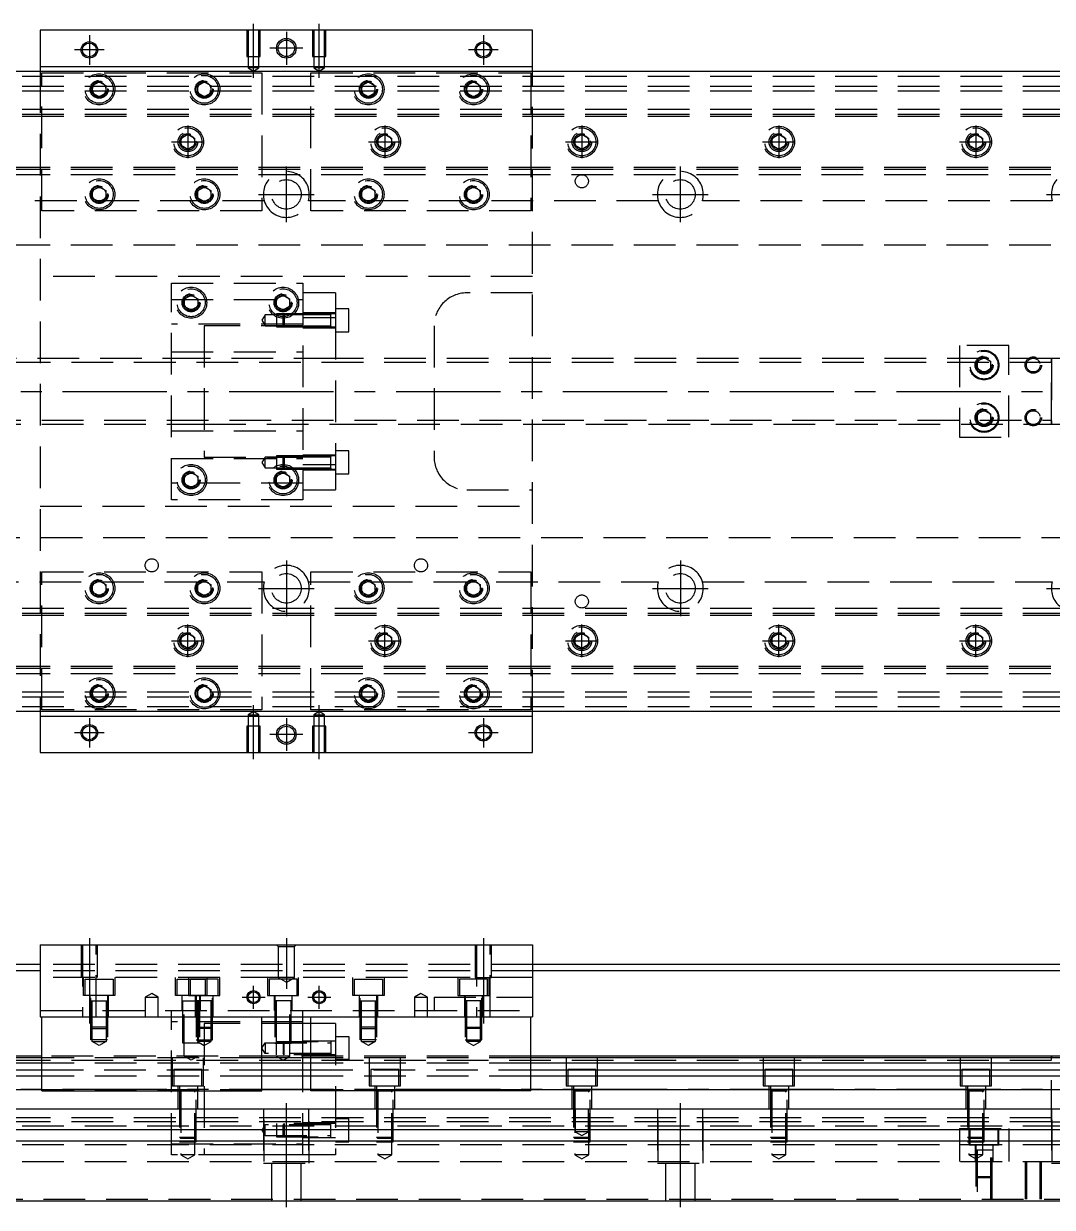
# Model space of a CAD drawing. Extents: x -15 to 822, y -316 to 112.
# Drawn here: x 227 to 540.3, y -248.6 to 112 of the extents above; entities that cross this region are included whole.
import ezdxf

# ---------------------------------------------------------------- set-up
doc = ezdxf.new("R2010")
doc.units = 0
doc.linetypes.add('CENTER', pattern=[50.8, 31.75, -6.35, 6.35, -6.35])
doc.linetypes.add('DASHED', pattern=[19.05, 12.7, -6.35])
doc.layers.get('0').update_dxf_attribs({"linetype": 'CONTINUOUS'})
doc.layers.add('CENTER', color=1, linetype='CENTER')

msp = doc.modelspace()

# ---------------------------------------------------------------- linework, layer by layer
at = {"color": 7, "linetype": 'CONTINUOUS'}
for p, q in [((382, 110), (232, 110)), ((232, 110), (232, 99)), ((382, 99), (382, 110)), ((3, 97.5), (611, 97.5)), ((232, 99), (382, 99)), ((232, 99), (232, 97.5)), ((382, 97.5), (382, 99)), ((611, -97.5), (3, -97.5)), ((232, -97.5), (232, -99)), ((382, -99), (232, -99)), ((232, -99), (232, -110)), ((382, -99), (382, -97.5)), ((382, -110), (382, -99)), ((232, -110), (382, -110)), ((232, -168.55), (232, -190.55)), ((232, -168.55), (382, -168.55)), ((382, -168.55), (382, -190.55)), ((232, -174.55), (3, -174.55)), ((232, -176.55), (11, -176.55)), ((611, -174.55), (382, -174.55)), ((603, -176.55), (382, -176.55)), ((232, -190.55), (382, -190.55)), ((232.5, -213.05), (232.5, -190.55)), ((299.5, -213.05), (299.5, -190.55)), ((312, -203.05), (312, -190.55)), ((314.5, -213.05), (314.5, -190.55)), ((381.5, -213.05), (381.5, -190.55)), ((314.5, -192.55), (312, -192.55)), ((312, -203.05), (312, -192.55)), ((232.5, -203.05), (17, -203.05)), ((232.5, -204.589608), (17, -204.589608)), ((232.5, -202.55), (45, -202.55)), ((314.5, -203.05), (299.5, -203.05)), ((314.5, -204.589608), (299.5, -204.589608)), ((540, -202.55), (381.5, -202.55)), ((597, -203.05), (381.5, -203.05)), ((597, -204.589608), (381.5, -204.589608)), ((540, -202.55), (539.995, -202.55)), ((540, -202.549994), (540, -203.05)), ((540, -202.549994), (540, -203.05)), ((540, -202.550502), (540, -202.55)), ((549, -202.55), (540, -202.55)), ((540.005, -202.55), (540, -202.55)), ((540, -203.047168), (540, -202.550502)), ((17, -206.710392), (232.5, -206.710392)), ((232.5, -208.620532), (17, -208.620532)), ((299.5, -206.710392), (314.5, -206.710392)), ((314.5, -208.620532), (299.5, -208.620532)), ((381.5, -206.710392), (597, -206.710392)), ((597, -208.620532), (381.5, -208.620532)), ((232.5, -212.731934), (17, -212.731934)), ((232.5, -213.05), (299.5, -213.05)), ((314.5, -212.731934), (299.5, -212.731934)), ((381.5, -213.05), (314.5, -213.05)), ((597, -212.731934), (381.5, -212.731934)), ((17, -218.55), (597, -218.55)), ((17, -224.85), (597, -224.85)), ((17, -228.25), (597, -228.25)), ((17, -246.55), (597, -246.55))]:
    msp.add_line(p, q, dxfattribs=at)
at = {"color": 3, "linetype": 'DASHED'}
for p, q in [((295.000006, 110), (295.000006, 102)), ((295.35, 110), (295.35, 102)), ((298.65, 102), (298.65, 110)), ((298.999994, 102), (298.999994, 110)), ((315.000006, 110), (315.000006, 102)), ((315.35, 110), (315.35, 102)), ((318.65, 102), (318.65, 110)), ((318.999994, 102), (318.999994, 110)), ((295.000006, 102), (298.999994, 102)), ((295.35, 102), (295.35, 98.5)), ((298.65, 98.5), (298.65, 102)), ((315.000006, 102), (318.999994, 102)), ((315.35, 102), (315.35, 98.5)), ((318.65, 98.5), (318.65, 102)), ((232, 97.5), (232, -97.5)), ((298.65, 98.5), (295.35, 98.5)), ((295.35, 98.5), (297, 97.547372)), ((297, 97.547372), (298.65, 98.5)), ((318.65, 98.5), (315.35, 98.5)), ((315.35, 98.5), (317, 97.547372)), ((317, 97.547372), (318.65, 98.5)), ((382, -97.5), (382, 97.5)), ((17, 96), (597, 96)), ((232.5, 97), (299.5, 97)), ((232.5, 55), (232.5, 97)), ((248, 93.1547), (250, 94.309402)), ((250, 94.309402), (252, 93.1547)), ((280, 93.1547), (282, 94.309402)), ((282, 94.309402), (284, 93.1547)), ((299.5, 97), (299.5, 55)), ((314.5, 97), (381.5, 97)), ((314.5, 55), (314.5, 97)), ((330, 93.1547), (332, 94.309402)), ((332, 94.309402), (334, 93.1547)), ((362, 93.1547), (364, 94.309402)), ((364, 94.309402), (366, 93.1547)), ((381.5, 97), (381.5, 55)), ((17, 93), (597, 93)), ((17, 91.5), (597, 91.5)), ((248, 90.8453), (248, 93.1547)), ((250, 89.690598), (248, 90.8453)), ((252, 90.8453), (250, 89.690598)), ((252, 93.1547), (252, 90.8453)), ((252.483582, 92.286038), (252.5, 92)), ((280, 90.8453), (280, 93.1547)), ((282, 89.690598), (280, 90.8453)), ((284, 90.8453), (282, 89.690598)), ((284, 93.1547), (284, 90.8453)), ((284.483582, 92.286038), (284.5, 92)), ((329.5, 92), (329.518502, 92.303588)), ((330, 90.8453), (330, 93.1547)), ((332, 89.690598), (330, 90.8453)), ((334, 90.8453), (332, 89.690598)), ((334, 93.1547), (334, 90.8453)), ((361.5, 92), (361.512884, 92.253488)), ((362, 90.8453), (362, 93.1547)), ((364, 89.690598), (362, 90.8453)), ((366, 90.8453), (364, 89.690598)), ((366, 93.1547), (366, 90.8453)), ((17, 86), (597, 86)), ((17, 84.460392), (597, 84.460392)), ((17, 84.403994), (597, 84.403994)), ((17, 83.8), (597, 83.8)), ((275, 77.1547), (277, 78.309402)), ((275, 74.8453), (275, 77.1547)), ((277, 78.309402), (279, 77.1547)), ((279, 77.1547), (279, 74.8453)), ((279.483582, 76.286038), (279.5, 76)), ((334.5, 76), (334.534018, 76.411016)), ((335, 77.1547), (337, 78.309402)), ((335, 74.8453), (335, 77.1547)), ((337, 78.309402), (339, 77.1547)), ((339, 77.1547), (339, 74.8453)), ((395, 77.1547), (397, 78.309402)), ((395, 74.8453), (395, 77.1547)), ((397, 78.309402), (399, 77.1547)), ((399, 77.1547), (399, 74.8453)), ((399.483582, 76.286038), (399.5, 76)), ((454.5, 76), (454.534018, 76.411016)), ((455, 77.1547), (457, 78.309402)), ((455, 74.8453), (455, 77.1547)), ((457, 78.309402), (459, 77.1547)), ((459, 77.1547), (459, 74.8453)), ((514.5, 76), (514.534018, 76.411016)), ((515, 77.1547), (517, 78.309402)), ((515, 74.8453), (515, 77.1547)), ((517, 78.309402), (519, 77.1547)), ((519, 77.1547), (519, 74.8453)), ((277, 73.690598), (275, 74.8453)), ((279, 74.8453), (277, 73.690598)), ((337, 73.690598), (335, 74.8453)), ((339, 74.8453), (337, 73.690598)), ((397, 73.690598), (395, 74.8453)), ((399, 74.8453), (397, 73.690598)), ((457, 73.690598), (455, 74.8453)), ((459, 74.8453), (457, 73.690598)), ((517, 73.690598), (515, 74.8453)), ((519, 74.8453), (517, 73.690598)), ((597, 68.2), (17, 68.2)), ((597, 67.596006), (17, 67.596006)), ((597, 67.539608), (17, 67.539608)), ((597, 66), (17, 66)), ((248, 61.1547), (250, 62.309402)), ((250, 62.309402), (252, 61.1547)), ((280, 61.1547), (282, 62.309402)), ((282, 62.309402), (284, 61.1547)), ((330, 61.1547), (332, 62.309402)), ((332, 62.309402), (334, 61.1547)), ((362, 61.1547), (364, 62.309402)), ((364, 62.309402), (366, 61.1547)), ((300.291796, 58), (193.708204, 58)), ((248, 58.8453), (248, 61.1547)), ((250, 57.690598), (248, 58.8453)), ((252, 58.8453), (250, 57.690598)), ((252, 61.1547), (252, 58.8453)), ((252.483582, 60.286038), (252.5, 60)), ((280, 58.8453), (280, 61.1547)), ((282, 57.690598), (280, 58.8453)), ((284, 58.8453), (282, 57.690598)), ((284, 61.1547), (284, 58.8453)), ((284.483582, 60.286038), (284.5, 60)), ((420.291796, 58), (313.708204, 58)), ((330, 58.8453), (330, 61.1547)), ((332, 57.690598), (330, 58.8453)), ((334, 58.8453), (332, 57.690598)), ((334, 61.1547), (334, 58.8453)), ((334.483582, 60.286038), (334.5, 60)), ((361.5, 60), (361.512884, 60.253488)), ((362, 58.8453), (362, 61.1547)), ((364, 57.690598), (362, 58.8453)), ((366, 58.8453), (364, 57.690598)), ((366, 61.1547), (366, 58.8453)), ((540.291796, 58), (433.708204, 58)), ((299.5, 55), (232.5, 55)), ((381.5, 55), (314.5, 55)), ((597, 44.5), (22.640312, 44.5)), ((382, 35), (232, 35)), ((272, 33), (312, 33)), ((272, -33), (272, 33)), ((312, 33), (312, -33)), ((276, 28.1547), (278, 29.309402)), ((278, 29.309402), (280, 28.1547)), ((304, 28.1547), (306, 29.309402)), ((306, 29.309402), (308, 28.1547)), ((322, 30), (312, 30)), ((322, 30), (322, 22.36068)), ((382, 30), (362, 30)), ((272, 28), (312, 28)), ((276, 25.8453), (276, 28.1547)), ((278, 24.690598), (276, 25.8453)), ((280, 25.8453), (278, 24.690598)), ((280, 28.1547), (280, 25.8453)), ((280.483582, 27.286038), (280.5, 27)), ((304, 25.8453), (304, 28.1547)), ((306, 24.690598), (304, 25.8453)), ((308, 25.8453), (306, 24.690598)), ((308, 28.1547), (308, 25.8453)), ((308.483582, 27.286038), (308.5, 27)), ((300.5, 23.300636), (299.547372, 21.650636)), ((299.547372, 21.650636), (300.5, 20.000636)), ((300.5, 20.000636), (300.5, 23.300636)), ((304, 23.300636), (300.5, 23.300636)), ((304, 23.65063), (304, 19.65064)), ((306.35, 23.65063), (304, 23.65063)), ((306, 23.300636), (304, 23.300636)), ((306.35, 23.650636), (306, 23.300636)), ((306, 20.000636), (306, 23.300636)), ((312, 23.300636), (306, 23.300636)), ((312, 23.300636), (306, 23.300636)), ((306.35, 23.650636), (306.35, 19.650636)), ((312, 23.650632), (306.35, 23.650636)), ((312, 23.65063), (306.35, 23.65063)), ((322, 23.900636), (312, 23.900636)), ((320.605, 23.650636), (312, 23.650632)), ((320.6, 23.300636), (312, 23.300636)), ((322, 22.36068), (312, 22.36068)), ((322, 23.650636), (320.595, 23.650636)), ((320.6, 19.65063), (320.6, 23.65064)), ((320.6, 23.300636), (320.6, 23.65064)), ((320.6, 23.434174), (320.6, 23.650636)), ((320.6, 23.650636), (320.6, 23.433968)), ((326, 25.150636), (322, 25.150636)), ((322, 22.36068), (322, -22.36068)), ((326, 18.150636), (326, 25.150636)), ((312, 20.5), (272, 20.5)), ((282, 20), (282, -20)), ((312, 20), (282, 20)), ((300.5, 20.000636), (304, 20.000636)), ((304, 20.000636), (306, 20.000636)), ((304, 19.65064), (306.35, 19.65064)), ((306, 20.000636), (312, 20.000636)), ((306, 20.000636), (306.35, 19.650636)), ((306, 20.000636), (312, 20.000636)), ((306.35, 19.65064), (312, 19.65064)), ((306.35, 19.650636), (312, 19.650638)), ((312, 20.000636), (320.6, 20.000636)), ((312, 19.650638), (320.605, 19.650636)), ((312, 19.400636), (322, 19.400636)), ((320.595, 19.650636), (322, 19.650636)), ((320.6, 19.65063), (320.6, 20.000636)), ((320.6, 19.867344), (320.6, 19.650636)), ((320.6, 19.650636), (320.6, 19.867096)), ((322, 18.150636), (326, 18.150636)), ((352, 20), (352, -20)), ((272, 12), (312, 12)), ((512, 14), (512, -14)), ((527, 14), (512, 14)), ((527, -14), (527, 14)), ((282, 10), (42, 10)), ((540, 8.75), (42, 8.75)), ((322, 10), (282, 10)), ((322, 10), (282, 10)), ((322, 9.999994), (282, 9.999994)), ((540.005, 10), (322, 10)), ((517.5, 9.1547), (519.5, 10.309402)), ((517.5, 6.8453), (517.5, 9.1547)), ((519.5, 10.309402), (521.5, 9.1547)), ((521.5, 9.1547), (521.5, 6.8453)), ((521.983582, 8.286038), (522, 8)), ((549, 10), (539.995, 10)), ((540, 10.000006), (540, -10.000006)), ((540, 10.000006), (540, -10.000006)), ((540, -10), (540, 10)), ((540, 10), (540, 8.95261)), ((519.5, 5.690598), (517.5, 6.8453)), ((521.5, 6.8453), (519.5, 5.690598)), ((517.5, -6.8453), (519.5, -5.690598)), ((517.5, -9.1547), (517.5, -6.8453)), ((519.5, -5.690598), (521.5, -6.8453)), ((521.5, -6.8453), (521.5, -9.1547)), ((42, -8.75), (540, -8.75)), ((42, -10), (282, -10)), ((282, -9.999994), (322, -9.999994)), ((282, -10), (322, -10)), ((282, -10), (322, -10)), ((322, -10), (540.005, -10)), ((519.5, -10.309402), (517.5, -9.1547)), ((521.5, -9.1547), (519.5, -10.309402)), ((521.983582, -7.713962), (522, -8)), ((539.995, -10), (549, -10)), ((540, -8.95261), (540, -9.999498)), ((540, -9.999498), (540, -10)), ((272, -12), (312, -12)), ((512, -14), (527, -14)), ((272, -20.5), (312, -20.5)), ((282, -20), (312, -20)), ((300.5, -20.000636), (299.547372, -21.650636)), ((300.5, -23.300636), (300.5, -20.000636)), ((304, -20.000636), (300.5, -20.000636)), ((304, -19.65064), (304, -23.65063)), ((306.35, -19.65064), (304, -19.65064)), ((306, -20.000636), (304, -20.000636)), ((306.35, -19.650636), (306, -20.000636)), ((306, -23.300636), (306, -20.000636)), ((312, -20.000636), (306, -20.000636)), ((312, -20.000636), (306, -20.000636)), ((306.35, -19.650636), (306.35, -23.650636)), ((312, -19.650638), (306.35, -19.650636)), ((312, -19.65064), (306.35, -19.65064)), ((322, -19.400636), (312, -19.400636)), ((320.605, -19.650636), (312, -19.650638)), ((320.6, -20.000636), (312, -20.000636)), ((322, -19.650636), (320.595, -19.650636)), ((320.6, -23.65064), (320.6, -19.65063)), ((320.6, -20.000636), (320.6, -19.65063)), ((320.6, -19.867096), (320.6, -19.650636)), ((320.6, -19.650636), (320.6, -19.867302)), ((326, -18.150636), (322, -18.150636)), ((326, -25.150636), (326, -18.150636)), ((276, -25.8453), (278, -24.690598)), ((278, -24.690598), (280, -25.8453)), ((299.547372, -21.650636), (300.5, -23.300636)), ((300.5, -23.300636), (304, -23.300636)), ((304, -23.300636), (306, -23.300636)), ((304, -23.65063), (306.35, -23.65063)), ((304, -25.8453), (306, -24.690598)), ((306, -23.300636), (312, -23.300636)), ((306, -23.300636), (306.35, -23.650636)), ((306, -23.300636), (312, -23.300636)), ((306, -24.690598), (308, -25.8453)), ((306.35, -23.65063), (312, -23.65063)), ((306.35, -23.650636), (312, -23.650632)), ((322, -22.36068), (312, -22.36068)), ((312, -23.300636), (320.6, -23.300636)), ((312, -23.650632), (320.605, -23.650636)), ((312, -23.900636), (322, -23.900636)), ((320.595, -23.650636), (322, -23.650636)), ((320.6, -23.65064), (320.6, -23.300636)), ((320.6, -23.433926), (320.6, -23.650636)), ((320.6, -23.650636), (320.6, -23.434174)), ((322, -22.36068), (322, -30)), ((322, -25.150636), (326, -25.150636)), ((312, -28), (272, -28)), ((275.5, -27), (275.518502, -26.696412)), ((276, -28.1547), (276, -25.8453)), ((278, -29.309402), (276, -28.1547)), ((280, -28.1547), (278, -29.309402)), ((280, -25.8453), (280, -28.1547)), ((304, -28.1547), (304, -25.8453)), ((306, -29.309402), (304, -28.1547)), ((308, -28.1547), (306, -29.309402)), ((308, -25.8453), (308, -28.1547)), ((308.483582, -26.713962), (308.5, -27)), ((312, -30), (322, -30)), ((362, -30), (382, -30)), ((232, -35), (382, -35)), ((312, -33), (272, -33)), ((22.640312, -44.5), (597, -44.5)), ((232.5, -55), (299.5, -55)), ((232.5, -97), (232.5, -55)), ((299.5, -55), (299.5, -97)), ((314.5, -97), (314.5, -55)), ((314.5, -55), (381.5, -55)), ((381.5, -55), (381.5, -97)), ((193.708204, -58), (300.291796, -58)), ((247.5, -60), (247.512884, -59.746512)), ((248, -58.8453), (250, -57.690598)), ((248, -61.1547), (248, -58.8453)), ((250, -62.309402), (248, -61.1547)), ((250, -57.690598), (252, -58.8453)), ((252, -61.1547), (250, -62.309402)), ((252, -58.8453), (252, -61.1547)), ((280, -58.8453), (282, -57.690598)), ((280, -61.1547), (280, -58.8453)), ((282, -62.309402), (280, -61.1547)), ((282, -57.690598), (284, -58.8453)), ((284, -61.1547), (282, -62.309402)), ((284, -58.8453), (284, -61.1547)), ((284.483582, -59.713962), (284.5, -60)), ((313.708204, -58), (420.291796, -58)), ((330, -58.8453), (332, -57.690598)), ((330, -61.1547), (330, -58.8453)), ((332, -62.309402), (330, -61.1547)), ((332, -57.690598), (334, -58.8453)), ((334, -61.1547), (332, -62.309402)), ((334, -58.8453), (334, -61.1547)), ((334.483582, -59.713962), (334.5, -60)), ((362, -58.8453), (364, -57.690598)), ((362, -61.1547), (362, -58.8453)), ((364, -62.309402), (362, -61.1547)), ((364, -57.690598), (366, -58.8453)), ((366, -61.1547), (364, -62.309402)), ((366, -58.8453), (366, -61.1547)), ((366.483582, -59.713962), (366.5, -60)), ((433.708204, -58), (540.291796, -58)), ((17, -66), (597, -66)), ((17, -67.539608), (597, -67.539608)), ((17, -67.596006), (597, -67.596006)), ((17, -68.2), (597, -68.2)), ((274.5, -76), (274.534018, -75.588984)), ((275, -74.8453), (277, -73.690598)), ((275, -77.1547), (275, -74.8453)), ((277, -73.690598), (279, -74.8453)), ((279, -74.8453), (279, -77.1547)), ((334.5, -76), (334.534018, -75.588984)), ((335, -74.8453), (337, -73.690598)), ((335, -77.1547), (335, -74.8453)), ((337, -73.690598), (339, -74.8453)), ((339, -74.8453), (339, -77.1547)), ((394.5, -76), (394.534018, -75.588984)), ((395, -74.8453), (397, -73.690598)), ((395, -77.1547), (395, -74.8453)), ((397, -73.690598), (399, -74.8453)), ((399, -74.8453), (399, -77.1547)), ((454.5, -76), (454.534018, -75.588984)), ((455, -74.8453), (457, -73.690598)), ((455, -77.1547), (455, -74.8453)), ((457, -73.690598), (459, -74.8453)), ((459, -74.8453), (459, -77.1547)), ((514.5, -76), (514.534018, -75.588984)), ((515, -74.8453), (517, -73.690598)), ((515, -77.1547), (515, -74.8453)), ((517, -73.690598), (519, -74.8453)), ((519, -74.8453), (519, -77.1547)), ((277, -78.309402), (275, -77.1547)), ((279, -77.1547), (277, -78.309402)), ((337, -78.309402), (335, -77.1547)), ((339, -77.1547), (337, -78.309402)), ((397, -78.309402), (395, -77.1547)), ((399, -77.1547), (397, -78.309402)), ((457, -78.309402), (455, -77.1547)), ((459, -77.1547), (457, -78.309402)), ((517, -78.309402), (515, -77.1547)), ((519, -77.1547), (517, -78.309402)), ((597, -83.8), (17, -83.8)), ((597, -84.403994), (17, -84.403994)), ((597, -84.460392), (17, -84.460392)), ((597, -86), (17, -86)), ((248, -90.8453), (250, -89.690598)), ((250, -89.690598), (252, -90.8453)), ((280, -90.8453), (282, -89.690598)), ((282, -89.690598), (284, -90.8453)), ((330, -90.8453), (332, -89.690598)), ((332, -89.690598), (334, -90.8453)), ((362, -90.8453), (364, -89.690598)), ((364, -89.690598), (366, -90.8453)), ((17, -91.5), (597, -91.5)), ((17, -93), (597, -93)), ((247.5, -92), (247.512884, -91.746512)), ((248, -93.1547), (248, -90.8453)), ((250, -94.309402), (248, -93.1547)), ((252, -93.1547), (250, -94.309402)), ((252, -90.8453), (252, -93.1547)), ((280, -93.1547), (280, -90.8453)), ((282, -94.309402), (280, -93.1547)), ((284, -93.1547), (282, -94.309402)), ((284, -90.8453), (284, -93.1547)), ((284.483582, -91.713962), (284.5, -92)), ((330, -93.1547), (330, -90.8453)), ((332, -94.309402), (330, -93.1547)), ((334, -93.1547), (332, -94.309402)), ((334, -90.8453), (334, -93.1547)), ((334.483582, -91.713962), (334.5, -92)), ((362, -93.1547), (362, -90.8453)), ((364, -94.309402), (362, -93.1547)), ((366, -93.1547), (364, -94.309402)), ((366, -90.8453), (366, -93.1547)), ((366.483582, -91.713962), (366.5, -92)), ((17, -96), (597, -96)), ((299.5, -97), (232.5, -97)), ((381.5, -97), (314.5, -97)), ((297, -97.547372), (295.35, -98.5)), ((295.35, -98.5), (298.65, -98.5)), ((295.35, -98.5), (295.35, -102)), ((298.65, -98.5), (297, -97.547372)), ((298.65, -102), (298.65, -98.5)), ((317, -97.547372), (315.35, -98.5)), ((315.35, -98.5), (318.65, -98.5)), ((315.35, -98.5), (315.35, -102)), ((318.65, -98.5), (317, -97.547372)), ((318.65, -102), (318.65, -98.5)), ((298.999994, -102), (295.000006, -102)), ((295.000006, -102), (295.000006, -110)), ((295.35, -102), (295.35, -110)), ((298.65, -110), (298.65, -102)), ((298.999994, -110), (298.999994, -102)), ((318.999994, -102), (315.000006, -102)), ((315.000006, -102), (315.000006, -110)), ((315.35, -102), (315.35, -110)), ((318.65, -110), (318.65, -102)), ((318.999994, -110), (318.999994, -102)), ((244.500006, -168.55), (244.500006, -178.55)), ((244.9, -168.55), (244.9, -190.55)), ((249.1, -190.55), (249.1, -168.55)), ((249.499994, -178.55), (249.499994, -168.55)), ((304.5, -169.05), (304, -168.55)), ((304.5, -169.05), (304.5, -178.55)), ((304.5, -169.05), (309.5, -169.05)), ((309.5, -169.05), (310, -168.55)), ((309.5, -178.55), (309.5, -169.05)), ((364.500006, -168.55), (364.500006, -178.55)), ((364.9, -168.55), (364.9, -190.55)), ((369.1, -190.55), (369.1, -168.55)), ((369.499994, -178.55), (369.499994, -168.55)), ((382, -174.55), (232, -174.55)), ((382, -176.55), (232, -176.55)), ((382, -178.55), (232, -178.55)), ((245.25, -184.05), (245.25, -178.55)), ((245.75, -179.05), (254.25, -179.05)), ((245.75, -184.05), (245.75, -179.05)), ((254.25, -179.05), (254.25, -184.05)), ((254.75, -178.55), (254.75, -184.05)), ((273.25, -184.05), (273.25, -178.55)), ((273.75, -179.05), (282.25, -179.05)), ((273.75, -184.05), (273.75, -179.05)), ((277.25, -178.55), (277.25, -184.05)), ((286.25, -179.05), (277.75, -179.05)), ((277.75, -179.05), (277.75, -184.05)), ((282.25, -179.05), (282.25, -184.05)), ((282.75, -178.55), (282.75, -184.05)), ((286.25, -184.05), (286.25, -179.05)), ((286.75, -184.05), (286.75, -178.55)), ((301.25, -178.55), (301.25, -184.05)), ((310.25, -179.05), (301.75, -179.05)), ((301.75, -179.05), (301.75, -184.05)), ((309.5, -178.55), (304.5, -178.55)), ((304.5, -178.55), (307, -179.993376)), ((307, -179.993376), (309.5, -178.55)), ((310.25, -184.05), (310.25, -179.05)), ((310.75, -184.05), (310.75, -178.55)), ((327.25, -184.05), (327.25, -178.55)), ((327.75, -179.05), (336.25, -179.05)), ((327.75, -184.05), (327.75, -179.05)), ((336.25, -179.05), (336.25, -184.05)), ((336.75, -178.55), (336.75, -184.05)), ((359.25, -178.55), (359.25, -184.05)), ((368.25, -179.05), (359.75, -179.05)), ((359.75, -179.05), (359.75, -184.05)), ((364.500006, -178.55), (369.499994, -178.55)), ((368.25, -184.05), (368.25, -179.05)), ((368.75, -184.05), (368.75, -178.55)), ((266, -183.3953), (264, -184.55)), ((268, -184.55), (266, -183.3953)), ((348, -183.3953), (346, -184.55)), ((350, -184.55), (348, -183.3953)), ((254.75, -184.05), (245.25, -184.05)), ((247.25, -190.55), (247.25, -184.05)), ((247.500006, -197.55), (247.499992, -184.05)), ((247.499994, -185.65), (252.500006, -185.65)), ((247.9, -198.05), (247.9, -185.65)), ((252.1, -185.65), (252.1, -198.05)), ((252.500008, -184.05), (252.499994, -197.55)), ((252.75, -184.05), (252.75, -190.55)), ((264, -184.55), (266, -184.55)), ((264, -184.55), (264, -190.55)), ((266, -184.55), (268, -184.55)), ((268, -190.55), (268, -184.55)), ((282.75, -184.05), (273.25, -184.05)), ((275.25, -188.55), (275.25, -184.05)), ((275.500006, -198.55), (275.499994, -184.05)), ((275.499995, -185.65), (280.500005, -185.65)), ((275.9, -202.55), (275.9, -185.65)), ((277.25, -184.05), (286.75, -184.05)), ((279.25, -184.05), (279.25, -190.55)), ((279.499992, -184.05), (279.500006, -197.55)), ((284.500006, -185.65), (279.499994, -185.65)), ((279.9, -185.65), (279.9, -198.05)), ((280.1, -185.65), (280.1, -202.55)), ((280.500006, -184.05), (280.499994, -198.55)), ((280.75, -184.05), (280.75, -188.55)), ((284.1, -198.05), (284.1, -185.65)), ((284.499994, -197.55), (284.500008, -184.05)), ((284.75, -190.55), (284.75, -184.05)), ((301.25, -184.05), (310.75, -184.05)), ((303.25, -184.05), (303.25, -188.55)), ((303.499994, -184.05), (303.500006, -198.55)), ((308.500005, -185.65), (303.499995, -185.65)), ((303.9, -185.65), (303.9, -202.55)), ((308.1, -202.55), (308.1, -185.65)), ((308.499994, -198.55), (308.500006, -184.05)), ((308.75, -188.55), (308.75, -184.05)), ((336.75, -184.05), (327.25, -184.05)), ((329.25, -190.55), (329.25, -184.05)), ((329.500006, -197.55), (329.499992, -184.05)), ((329.499994, -185.65), (334.500006, -185.65)), ((329.9, -198.05), (329.9, -185.65)), ((334.1, -185.65), (334.1, -198.05)), ((334.500008, -184.05), (334.499994, -197.55)), ((334.75, -184.05), (334.75, -190.55)), ((346, -184.55), (348, -184.55)), ((346, -184.55), (346, -190.55)), ((348, -184.55), (350, -184.55)), ((350, -190.55), (350, -184.55)), ((352, -184.55), (382, -184.55)), ((352, -184.55), (352, -188.55)), ((359.25, -184.05), (368.75, -184.05)), ((361.25, -184.05), (361.25, -190.55)), ((361.499992, -184.05), (361.500006, -197.55)), ((366.500006, -185.65), (361.499994, -185.65)), ((361.9, -185.65), (361.9, -198.05)), ((366.1, -198.05), (366.1, -185.65)), ((366.499994, -197.55), (366.500008, -184.05)), ((366.75, -190.55), (366.75, -184.05)), ((232, -188.55), (382, -188.55)), ((272, -190.55), (272, -188.55)), ((272, -232.55), (272, -190.55)), ((312, -190.55), (312, -188.55)), ((252.5, -193.65), (247.5, -193.65)), ((247.9, -194.05), (247.5, -193.65)), ((247.9, -194.05), (252.1, -194.05)), ((252.5, -193.65), (252.1, -194.05)), ((312, -192.05), (272, -192.05)), ((279.5, -193.65), (284.5, -193.65)), ((279.5, -193.65), (279.9, -194.05)), ((284.1, -194.05), (279.9, -194.05)), ((282, -192.55), (282, -232.55)), ((312, -192.55), (282, -192.55)), ((284.1, -194.05), (284.5, -193.65)), ((322, -192.55), (314.5, -192.55)), ((322, -192.55), (322, -232.55)), ((334.5, -193.65), (329.5, -193.65)), ((329.9, -194.05), (329.5, -193.65)), ((329.9, -194.05), (334.1, -194.05)), ((334.5, -193.65), (334.1, -194.05)), ((361.5, -193.65), (366.5, -193.65)), ((361.5, -193.65), (361.9, -194.05)), ((366.1, -194.05), (361.9, -194.05)), ((366.1, -194.05), (366.5, -193.65)), ((252.499994, -197.55), (247.500006, -197.55)), ((247.9, -198.05), (252.1, -198.05)), ((250, -199.262436), (247.9, -198.05)), ((252.1, -198.05), (250, -199.262436)), ((279.500006, -197.55), (284.499994, -197.55)), ((284.1, -198.05), (279.9, -198.05)), ((279.9, -198.05), (282, -199.262436)), ((282, -199.262436), (284.1, -198.05)), ((304, -200.25), (304, -198.050006)), ((304, -198.050006), (322, -198.050006)), ((306, -198.4), (306.35, -198.05)), ((306.35, -200.25), (306.35, -198.05)), ((312, -197.8), (322, -197.8)), ((320.6, -198.049994), (320.6, -202.050006)), ((322, -196.55), (326, -196.55)), ((326, -196.55), (326, -196.85)), ((326, -196.85), (326, -200.25)), ((334.499994, -197.55), (329.500006, -197.55)), ((329.9, -198.05), (334.1, -198.05)), ((332, -199.262436), (329.9, -198.05)), ((334.1, -198.05), (332, -199.262436)), ((361.500006, -197.55), (366.499994, -197.55)), ((366.1, -198.05), (361.9, -198.05)), ((361.9, -198.05), (364, -199.262436)), ((364, -199.262436), (366.1, -198.05)), ((280.499994, -198.55), (275.500006, -198.55)), ((299.547372, -200.05), (300.5, -198.4)), ((300.5, -201.7), (299.547372, -200.05)), ((300.5, -198.4), (300.5, -201.7)), ((300.5, -198.4), (320.6, -198.4)), ((320.6, -201.7), (300.5, -201.7)), ((303.500006, -198.55), (308.499994, -198.55)), ((304, -202.049994), (304, -200.25)), ((306, -198.4), (306, -200.25)), ((306, -200.25), (306, -201.7)), ((306.35, -202.05), (306, -201.7)), ((306.35, -202.05), (306.35, -200.25)), ((326, -200.25), (326, -203.55)), ((540, -203.8), (42, -203.8)), ((381.5, -202.55), (232.5, -202.55)), ((299.5, -203.05), (232.5, -203.05)), ((299.5, -204.589608), (232.5, -204.589608)), ((272.25, -203.05), (272.25, -211.55)), ((275.9, -202.55), (280.1, -202.55)), ((278, -203.762436), (275.9, -202.55)), ((280.1, -202.55), (278, -203.762436)), ((281.75, -211.55), (281.75, -203.05)), ((308.1, -202.55), (303.9, -202.55)), ((303.9, -202.55), (306, -203.762436)), ((322, -202.049994), (304, -202.049994)), ((306, -203.762436), (308.1, -202.55)), ((322, -202.3), (312, -202.3)), ((312, -232.55), (312, -203.05)), ((312, -232.55), (312, -203.05)), ((381.5, -203.05), (314.5, -203.05)), ((381.5, -204.589608), (314.5, -204.589608)), ((326, -203.55), (322, -203.55)), ((332.25, -203.05), (332.25, -211.55)), ((341.75, -211.55), (341.75, -203.05)), ((392.25, -203.05), (392.25, -211.55)), ((401.75, -211.55), (401.75, -203.05)), ((452.25, -203.05), (452.25, -211.55)), ((461.75, -211.55), (461.75, -203.05)), ((512.25, -203.05), (512.25, -211.55)), ((521.75, -211.55), (521.75, -203.05)), ((540, -222.55), (540, -203.05)), ((232.5, -206.710392), (299.5, -206.710392)), ((299.5, -208.620532), (232.5, -208.620532)), ((281.25, -206.55), (272.75, -206.55)), ((272.75, -206.55), (272.75, -211.55)), ((281.25, -211.55), (281.25, -206.55)), ((314.5, -206.710392), (381.5, -206.710392)), ((381.5, -208.620532), (314.5, -208.620532)), ((341.25, -206.55), (332.75, -206.55)), ((332.75, -206.55), (332.75, -211.55)), ((341.25, -211.55), (341.25, -206.55)), ((401.25, -206.55), (392.75, -206.55)), ((392.75, -206.55), (392.75, -211.55)), ((401.25, -211.55), (401.25, -206.55)), ((461.25, -206.55), (452.75, -206.55)), ((452.75, -206.55), (452.75, -211.55)), ((461.25, -211.55), (461.25, -206.55)), ((521.25, -206.55), (512.75, -206.55)), ((512.75, -206.55), (512.75, -211.55)), ((521.25, -211.55), (521.25, -206.55)), ((272.25, -211.55), (281.75, -211.55)), ((274, -211.55), (274, -218.55)), ((274.500006, -211.55), (274.500006, -228.55)), ((279.499994, -228.55), (279.499994, -211.55)), ((280, -218.55), (280, -211.55)), ((332.25, -211.55), (341.75, -211.55)), ((334, -211.55), (334, -218.55)), ((334.500006, -211.55), (334.500006, -228.55)), ((339.499994, -228.55), (339.499994, -211.55)), ((340, -218.55), (340, -211.55)), ((392.25, -211.55), (401.75, -211.55)), ((394, -211.55), (394, -218.55)), ((394.500006, -211.55), (394.500006, -228.55)), ((399.499994, -228.55), (399.499994, -211.55)), ((400, -218.55), (400, -211.55)), ((452.25, -211.55), (461.75, -211.55)), ((454, -211.55), (454, -218.55)), ((454.500006, -211.55), (454.500006, -228.55)), ((459.499994, -228.55), (459.499994, -211.55)), ((460, -218.55), (460, -211.55)), ((512.25, -211.55), (521.75, -211.55)), ((514, -211.55), (514, -218.55)), ((514.500006, -211.55), (514.500006, -228.55)), ((519.499994, -228.55), (519.499994, -211.55)), ((520, -218.55), (520, -211.55)), ((299.5, -212.731934), (232.5, -212.731934)), ((279.500006, -213.15), (274.499994, -213.15)), ((274.9, -213.15), (274.9, -232.55)), ((279.1, -232.55), (279.1, -213.15)), ((381.5, -212.731934), (314.5, -212.731934)), ((339.500006, -213.15), (334.499994, -213.15)), ((334.9, -213.15), (334.9, -232.55)), ((339.1, -232.55), (339.1, -213.15)), ((399.500006, -213.15), (394.499994, -213.15)), ((394.9, -213.15), (394.9, -232.55)), ((399.1, -232.55), (399.1, -213.15)), ((459.500006, -213.15), (454.499994, -213.15)), ((454.9, -213.15), (454.9, -232.55)), ((459.1, -232.55), (459.1, -213.15)), ((519.500006, -213.15), (514.499994, -213.15)), ((514.9, -213.15), (514.9, -232.55)), ((519.1, -232.55), (519.1, -213.15)), ((300, -218.55), (300, -235.05)), ((300.291796, -234.55), (300.291796, -218.55)), ((313.708204, -218.55), (313.708204, -234.55)), ((314, -235.05), (314, -218.55)), ((395, -218.55), (395, -225.55)), ((399, -225.55), (399, -218.55)), ((420, -218.55), (420, -235.05)), ((420.291796, -234.55), (420.291796, -218.55)), ((433.708204, -218.55), (433.708204, -234.55)), ((434, -235.05), (434, -218.55)), ((540, -218.55), (540, -235.05)), ((540.291796, -234.55), (540.291796, -218.55)), ((540, -221.3), (42, -221.3)), ((540, -222.55), (42, -222.55)), ((300.5, -223.4), (299.547372, -225.05)), ((300.5, -226.7), (300.5, -223.4)), ((320.6, -223.4), (300.5, -223.4)), ((304, -223.050006), (304, -224.85)), ((322, -223.050006), (304, -223.050006)), ((306.35, -223.05), (306, -223.4)), ((306, -224.85), (306, -223.4)), ((306.35, -223.05), (306.35, -224.85)), ((322, -222.8), (312, -222.8)), ((320.6, -227.050006), (320.6, -223.049994)), ((326, -221.55), (322, -221.55)), ((326, -224.85), (326, -221.55)), ((540.291796, -222.55), (549, -222.55)), ((17, -223.7), (597, -223.7)), ((299.547372, -225.05), (300.5, -226.7)), ((300.5, -226.7), (320.6, -226.7)), ((304, -224.85), (304, -227.049994)), ((304, -227.049994), (322, -227.049994)), ((306, -226.7), (306, -224.85)), ((306, -226.7), (306.35, -227.05)), ((306.35, -224.85), (306.35, -227.05)), ((326, -228.25), (326, -224.85)), ((399, -225.55), (395, -225.55)), ((395, -225.55), (397, -226.7047)), ((397, -226.7047), (399, -225.55)), ((512, -224.55), (512, -234.55)), ((512, -224.55), (527, -224.55)), ((515, -229.55), (515, -224.55)), ((515.25, -229.55), (515.25, -224.55)), ((523.75, -229.55), (523.75, -224.55)), ((524, -229.55), (524, -224.55)), ((527, -224.55), (527, -234.55)), ((17, -229.4), (597, -229.4)), ((272, -229.17077), (312, -229.17077)), ((274.5, -227.15), (279.5, -227.15)), ((274.5, -227.15), (274.9, -227.55)), ((274.500006, -228.55), (279.499994, -228.55)), ((279.1, -227.55), (274.9, -227.55)), ((279.1, -227.55), (279.5, -227.15)), ((312, -227.3), (322, -227.3)), ((322, -228.55), (326, -228.55)), ((326, -228.55), (326, -228.25)), ((334.5, -227.15), (339.5, -227.15)), ((334.5, -227.15), (334.9, -227.55)), ((334.500006, -228.55), (339.499994, -228.55)), ((339.1, -227.55), (334.9, -227.55)), ((339.1, -227.55), (339.5, -227.15)), ((394.5, -227.15), (399.5, -227.15)), ((394.5, -227.15), (394.9, -227.55)), ((394.500006, -228.55), (399.499994, -228.55)), ((399.1, -227.55), (394.9, -227.55)), ((399.1, -227.55), (399.5, -227.15)), ((454.5, -227.15), (459.5, -227.15)), ((454.5, -227.15), (454.9, -227.55)), ((454.500006, -228.55), (459.499994, -228.55)), ((459.1, -227.55), (454.9, -227.55)), ((459.1, -227.55), (459.5, -227.15)), ((514.5, -227.15), (519.5, -227.15)), ((514.5, -227.15), (514.9, -227.55)), ((514.500006, -228.55), (519.499994, -228.55)), ((519.1, -227.55), (514.9, -227.55)), ((515, -229.55), (524, -229.55)), ((516.75, -229.55), (516.75, -234.55)), ((516.999996, -229.55), (517.000006, -246.05)), ((519.1, -227.55), (519.5, -227.15)), ((521.999994, -246.05), (522.000004, -229.55)), ((522.25, -234.55), (522.25, -229.55)), ((312, -232.55), (272, -232.55)), ((279.1, -232.55), (274.9, -232.55)), ((274.9, -232.55), (277, -233.762436)), ((277, -233.762436), (279.1, -232.55)), ((322, -232.55), (282, -232.55)), ((339.1, -232.55), (334.9, -232.55)), ((334.9, -232.55), (337, -233.762436)), ((337, -233.762436), (339.1, -232.55)), ((399.1, -232.55), (394.9, -232.55)), ((394.9, -232.55), (397, -233.762436)), ((397, -233.762436), (399.1, -232.55)), ((459.1, -232.55), (454.9, -232.55)), ((454.9, -232.55), (457, -233.762436)), ((457, -233.762436), (459.1, -232.55)), ((519.1, -232.55), (514.9, -232.55)), ((514.9, -232.55), (517, -233.762436)), ((522.000006, -231.15), (516.999994, -231.15)), ((522.000006, -231.15), (516.999994, -231.15)), ((517, -233.762436), (519.1, -232.55)), ((517.4, -231.15), (517.4, -246.05)), ((521.6, -246.05), (521.6, -231.15)), ((17, -234.55), (597, -234.55)), ((300, -235.05), (314, -235.05)), ((302.5, -235.05), (302.5, -246.55)), ((311.5, -246.55), (311.5, -235.05)), ((420, -235.05), (434, -235.05)), ((422.5, -235.05), (422.5, -246.55)), ((431.5, -246.55), (431.5, -235.05)), ((532.000006, -234.55), (532.000006, -246.05)), ((532.4, -234.55), (532.4, -246.05)), ((536.6, -246.05), (536.6, -234.55)), ((536.999994, -246.05), (536.999994, -234.55)), ((540, -235.05), (554, -235.05)), ((517, -239.15), (522, -239.15)), ((517, -239.15), (517.4, -239.55)), ((521.6, -239.55), (517.4, -239.55)), ((521.6, -239.55), (522, -239.15)), ((23.499992, -246.05), (597, -246.05))]:
    msp.add_line(p, q, dxfattribs=at)
at = {"color": 3, "linetype": 'CONTINUOUS'}
for centre, radius in [((247, 104), 2.5), ((367, 104), 2.5), ((247, -104), 2.5), ((367, -104), 2.5), ((297, -184.55), 2), ((317, -184.55), 2)]:
    msp.add_circle(centre, radius, dxfattribs=at)
at = {"color": 7, "linetype": 'CONTINUOUS'}
for centre, radius in [((247, 104), 2.1), ((307, 104.5), 3), ((307, 104.5), 2.5), ((367, 104), 2.1), ((247, -104), 2.1), ((307, -104.5), 3), ((307, -104.5), 2.5), ((367, -104), 2.1), ((297, -184.55), 1.65), ((317, -184.55), 1.65)]:
    msp.add_circle(centre, radius, dxfattribs=at)
at = {"color": 3, "linetype": 'DASHED'}
for centre, radius in [((250, 92), 4.75), ((250, 92), 4.25), ((250, 92), 2.75), ((250, 92), 2.5), ((282, 92), 4.75), ((282, 92), 4.25), ((282, 92), 2.75), ((282, 92), 2.5), ((332, 92), 4.75), ((332, 92), 4.25), ((332, 92), 2.75), ((332, 92), 2.5), ((364, 92), 4.75), ((364, 92), 4.25), ((364, 92), 2.75), ((364, 92), 2.5), ((277, 76), 4.75), ((277, 76), 4.25), ((337, 76), 4.75), ((337, 76), 4.25), ((397, 76), 4.75), ((397, 76), 4.25), ((457, 76), 4.75), ((457, 76), 4.25), ((517, 76), 4.75), ((517, 76), 4.25), ((277, 76), 3), ((277, 76), 2.5), ((277, 76), 2.1), ((337, 76), 3), ((337, 76), 2.5), ((337, 76), 2.1), ((397, 76), 3), ((397, 76), 2.5), ((397, 76), 2.1), ((457, 76), 3), ((457, 76), 2.5), ((457, 76), 2.1), ((517, 76), 3), ((517, 76), 2.5), ((517, 76), 2.1), ((397, 64), 2), ((250, 60), 4.75), ((250, 60), 4.25), ((250, 60), 2.75), ((250, 60), 2.5), ((250, 60), 2.1), ((282, 60), 4.75), ((282, 60), 4.25), ((282, 60), 2.75), ((282, 60), 2.5), ((282, 60), 2.1), ((307, 60), 4.5), ((332, 60), 4.75), ((332, 60), 4.25), ((332, 60), 2.75), ((332, 60), 2.5), ((332, 60), 2.1), ((364, 60), 4.75), ((364, 60), 4.25), ((364, 60), 2.75), ((364, 60), 2.5), ((364, 60), 2.1), ((427, 60), 4.5), ((278, 27), 4.75), ((278, 27), 4.25), ((278, 27), 2.75), ((278, 27), 2.5), ((278, 27), 2.1), ((306, 27), 4.75), ((306, 27), 4.25), ((306, 27), 2.75), ((306, 27), 2.5), ((306, 27), 2.1), ((519.5, 8), 4.5), ((519.5, 8), 4.25), ((519.5, 8), 2.75), ((519.5, 8), 2.5), ((519.5, 8), 2.1), ((534.5, 8), 2.5), ((534.5, 8), 2.1), ((519.5, -8), 4.5), ((519.5, -8), 4.25), ((519.5, -8), 2.75), ((519.5, -8), 2.5), ((519.5, -8), 2.1), ((534.5, -8), 2.5), ((534.5, -8), 2.1), ((278, -27), 4.75), ((278, -27), 4.25), ((278, -27), 2.75), ((278, -27), 2.5), ((278, -27), 2.1), ((306, -27), 4.75), ((306, -27), 4.25), ((306, -27), 2.75), ((306, -27), 2.5), ((306, -27), 2.1), ((266, -53), 2), ((348, -53), 2), ((250, -60), 4.75), ((250, -60), 4.25), ((250, -60), 2.75), ((250, -60), 2.5), ((282, -60), 4.75), ((282, -60), 4.25), ((282, -60), 2.75), ((282, -60), 2.5), ((307, -60), 4.5), ((332, -60), 4.75), ((332, -60), 4.25), ((332, -60), 2.75), ((332, -60), 2.5), ((364, -60), 4.75), ((364, -60), 4.25), ((364, -60), 2.75), ((364, -60), 2.5), ((427, -60), 4.5), ((250, -60), 2.1), ((282, -60), 2.1), ((332, -60), 2.1), ((364, -60), 2.1), ((397, -64), 2), ((277, -76), 4.75), ((277, -76), 4.25), ((337, -76), 4.75), ((337, -76), 4.25), ((397, -76), 4.75), ((397, -76), 4.25), ((457, -76), 4.75), ((457, -76), 4.25), ((517, -76), 4.75), ((517, -76), 4.25), ((277, -76), 3), ((277, -76), 2.5), ((277, -76), 2.1), ((337, -76), 3), ((337, -76), 2.5), ((337, -76), 2.1), ((397, -76), 3), ((397, -76), 2.5), ((397, -76), 2.1), ((457, -76), 3), ((457, -76), 2.5), ((457, -76), 2.1), ((517, -76), 3), ((517, -76), 2.5), ((517, -76), 2.1), ((250, -92), 4.75), ((250, -92), 4.25), ((250, -92), 2.75), ((250, -92), 2.5), ((282, -92), 4.75), ((282, -92), 4.25), ((282, -92), 2.75), ((282, -92), 2.5), ((332, -92), 4.75), ((332, -92), 4.25), ((332, -92), 2.75), ((332, -92), 2.5), ((364, -92), 4.75), ((364, -92), 4.25), ((364, -92), 2.75), ((364, -92), 2.5)]:
    msp.add_circle(centre, radius, dxfattribs=at)
for centre, radius, start, end in [((250, 92), 2.1, 102.24721, 137.75279), ((250, 92), 2.1, 77.75279, 102.24721), ((250, 92), 2.1, 42.24721, 77.75279), ((282, 92), 2.1, 102.24721, 137.75279), ((282, 92), 2.1, 77.75279, 102.24721), ((282, 92), 2.1, 42.24721, 77.75279), ((332, 92), 2.1, 102.24721, 137.75279), ((332, 92), 2.1, 77.75279, 102.24721), ((332, 92), 2.1, 42.24721, 77.75279), ((364, 92), 2.1, 102.24721, 137.75279), ((364, 92), 2.1, 77.75279, 102.24721), ((364, 92), 2.1, 42.24721, 77.75279), ((250, 92), 2.1, 162.24721, 180), ((250, 92), 2.1, 180, 197.75279), ((250, 92), 2.1, 137.75279, 162.24721), ((250, 92), 2.1, 197.75279, 222.24721), ((250, 92), 2.1, 222.24721, 257.75279), ((250, 92), 2.1, 282.24721, 317.75279), ((250, 92), 2.1, 17.75279, 42.24721), ((250, 92), 2.1, 317.75279, 342.24721), ((250, 92), 2.1, 342.24721, 17.75279), ((282, 92), 2.1, 162.24721, 180), ((282, 92), 2.1, 180, 197.75279), ((282, 92), 2.1, 137.75279, 162.24721), ((282, 92), 2.1, 197.75279, 222.24721), ((282, 92), 2.1, 222.24721, 257.75279), ((282, 92), 2.1, 282.24721, 317.75279), ((282, 92), 2.1, 17.75279, 42.24721), ((282, 92), 2.1, 317.75279, 342.24721), ((282, 92), 2.1, 342.24721, 17.75279), ((332, 92), 2.1, 162.24721, 180), ((332, 92), 2.1, 180, 197.75279), ((332, 92), 2.1, 137.75279, 162.24721), ((332, 92), 2.1, 197.75279, 222.24721), ((332, 92), 2.1, 222.24721, 257.75279), ((332, 92), 2.1, 282.24721, 317.75279), ((332, 92), 2.1, 17.75279, 42.24721), ((332, 92), 2.1, 317.75279, 342.24721), ((332, 92), 2.1, 342.24721, 17.75279), ((364, 92), 2.1, 162.24721, 180), ((364, 92), 2.1, 180, 197.75279), ((364, 92), 2.1, 137.75279, 162.24721), ((364, 92), 2.1, 197.75279, 222.24721), ((364, 92), 2.1, 222.24721, 257.75279), ((364, 92), 2.1, 282.24721, 317.75279), ((364, 92), 2.1, 17.75279, 42.24721), ((364, 92), 2.1, 317.75279, 342.24721), ((364, 92), 2.1, 342.24721, 17.75279), ((250, 92), 2.1, 257.75279, 282.24721), ((282, 92), 2.1, 257.75279, 282.24721), ((332, 92), 2.1, 257.75279, 282.24721), ((364, 92), 2.1, 257.75279, 282.24721), ((307, 60), 7, 343.39845, 196.60155), ((427, 60), 7, 343.39845, 196.60155), ((547, 60), 7, 343.39845, 196.60155), ((307, 60), 7, 196.60155, 343.39845), ((427, 60), 7, 196.60155, 343.39845), ((362, 20), 10, 90, 180), ((362, -20), 10, 180, 270), ((307, -60), 7, 16.60155, 163.39845), ((427, -60), 7, 16.60155, 163.39845), ((307, -60), 7, 163.39845, 16.60155), ((427, -60), 7, 163.39845, 16.60155), ((547, -60), 7, 163.39845, 16.60155), ((250, -92), 2.1, 102.24721, 137.75279), ((250, -92), 2.1, 77.75279, 102.24721), ((250, -92), 2.1, 42.24721, 77.75279), ((282, -92), 2.1, 102.24721, 137.75279), ((282, -92), 2.1, 77.75279, 102.24721), ((282, -92), 2.1, 42.24721, 77.75279), ((332, -92), 2.1, 102.24721, 137.75279), ((332, -92), 2.1, 77.75279, 102.24721), ((332, -92), 2.1, 42.24721, 77.75279), ((364, -92), 2.1, 102.24721, 137.75279), ((364, -92), 2.1, 77.75279, 102.24721), ((364, -92), 2.1, 42.24721, 77.75279), ((250, -92), 2.1, 162.24721, 180), ((250, -92), 2.1, 180, 197.75279), ((250, -92), 2.1, 137.75279, 162.24721), ((250, -92), 2.1, 197.75279, 222.24721), ((250, -92), 2.1, 222.24721, 257.75279), ((250, -92), 2.1, 282.24721, 317.75279), ((250, -92), 2.1, 17.75279, 42.24721), ((250, -92), 2.1, 317.75279, 342.24721), ((250, -92), 2.1, 342.24721, 17.75279), ((282, -92), 2.1, 162.24721, 180), ((282, -92), 2.1, 180, 197.75279), ((282, -92), 2.1, 137.75279, 162.24721), ((282, -92), 2.1, 197.75279, 222.24721), ((282, -92), 2.1, 222.24721, 257.75279), ((282, -92), 2.1, 282.24721, 317.75279), ((282, -92), 2.1, 17.75279, 42.24721), ((282, -92), 2.1, 317.75279, 342.24721), ((282, -92), 2.1, 342.24721, 17.75279), ((332, -92), 2.1, 162.24721, 180), ((332, -92), 2.1, 180, 197.75279), ((332, -92), 2.1, 137.75279, 162.24721), ((332, -92), 2.1, 197.75279, 222.24721), ((332, -92), 2.1, 222.24721, 257.75279), ((332, -92), 2.1, 282.24721, 317.75279), ((332, -92), 2.1, 17.75279, 42.24721), ((332, -92), 2.1, 317.75279, 342.24721), ((332, -92), 2.1, 342.24721, 17.75279), ((364, -92), 2.1, 162.24721, 180), ((364, -92), 2.1, 180, 197.75279), ((364, -92), 2.1, 137.75279, 162.24721), ((364, -92), 2.1, 197.75279, 222.24721), ((364, -92), 2.1, 222.24721, 257.75279), ((364, -92), 2.1, 282.24721, 317.75279), ((364, -92), 2.1, 17.75279, 42.24721), ((364, -92), 2.1, 317.75279, 342.24721), ((364, -92), 2.1, 342.24721, 17.75279), ((250, -92), 2.1, 257.75279, 282.24721), ((282, -92), 2.1, 257.75279, 282.24721), ((332, -92), 2.1, 257.75279, 282.24721), ((364, -92), 2.1, 257.75279, 282.24721)]:
    msp.add_arc(centre, radius, start, end, dxfattribs=at)
at = {"layer": 'CENTER', "color": 1, "linetype": 'CENTER'}
for p, q in [((297, 95.547372), (297, 112)), ((317, 95.547372), (317, 112)), ((247, 108.5), (247, 99.5)), ((307, 109.5), (307, 99.5)), ((367, 108.5), (367, 99.5)), ((251.5, 104), (242.5, 104)), ((312, 104.5), (302, 104.5)), ((371.5, 104), (362.5, 104)), ((277, 81), (277, 71)), ((337, 81), (337, 71)), ((397, 81), (397, 71)), ((457, 81), (457, 71)), ((517, 81), (517, 71)), ((272, 76), (282, 76)), ((332, 76), (342, 76)), ((392, 76), (402, 76)), ((452, 76), (462, 76)), ((512, 76), (522, 76)), ((307, 51.5), (307, 68.5)), ((427, 51.5), (427, 68.5)), ((298.5, 60), (315.5, 60)), ((418.5, 60), (435.5, 60)), ((538.5, 60), (555.5, 60)), ((-15.168461, 0), (664.454308, 0)), ((307, -51.5), (307, -68.5)), ((427, -51.5), (427, -68.5)), ((298.5, -60), (315.5, -60)), ((418.5, -60), (435.5, -60)), ((538.5, -60), (555.5, -60)), ((277, -81), (277, -71)), ((337, -81), (337, -71)), ((397, -81), (397, -71)), ((457, -81), (457, -71)), ((517, -81), (517, -71)), ((272, -76), (282, -76)), ((332, -76), (342, -76)), ((392, -76), (402, -76)), ((452, -76), (462, -76)), ((512, -76), (522, -76)), ((297, -112), (297, -95.547372)), ((317, -112), (317, -95.547372)), ((247, -99.5), (247, -108.5)), ((307, -99.5), (307, -109.5)), ((367, -99.5), (367, -108.5)), ((251.5, -104), (242.5, -104)), ((312, -104.5), (302, -104.5)), ((371.5, -104), (362.5, -104)), ((247, -166.55), (247, -192.55)), ((307, -166.55), (307, -181.993376)), ((367, -166.55), (367, -192.55)), ((297, -188.05), (297, -181.05)), ((317, -188.05), (317, -181.05)), ((293.5, -184.55), (300.5, -184.55)), ((313.5, -184.55), (320.5, -184.55)), ((-15.168461, -212.55), (664.454308, -212.55)), ((307, -248.55), (307, -216.55)), ((427, -248.55), (427, -216.55))]:
    msp.add_line(p, q, dxfattribs=at)

doc.saveas('drawing.dxf')
